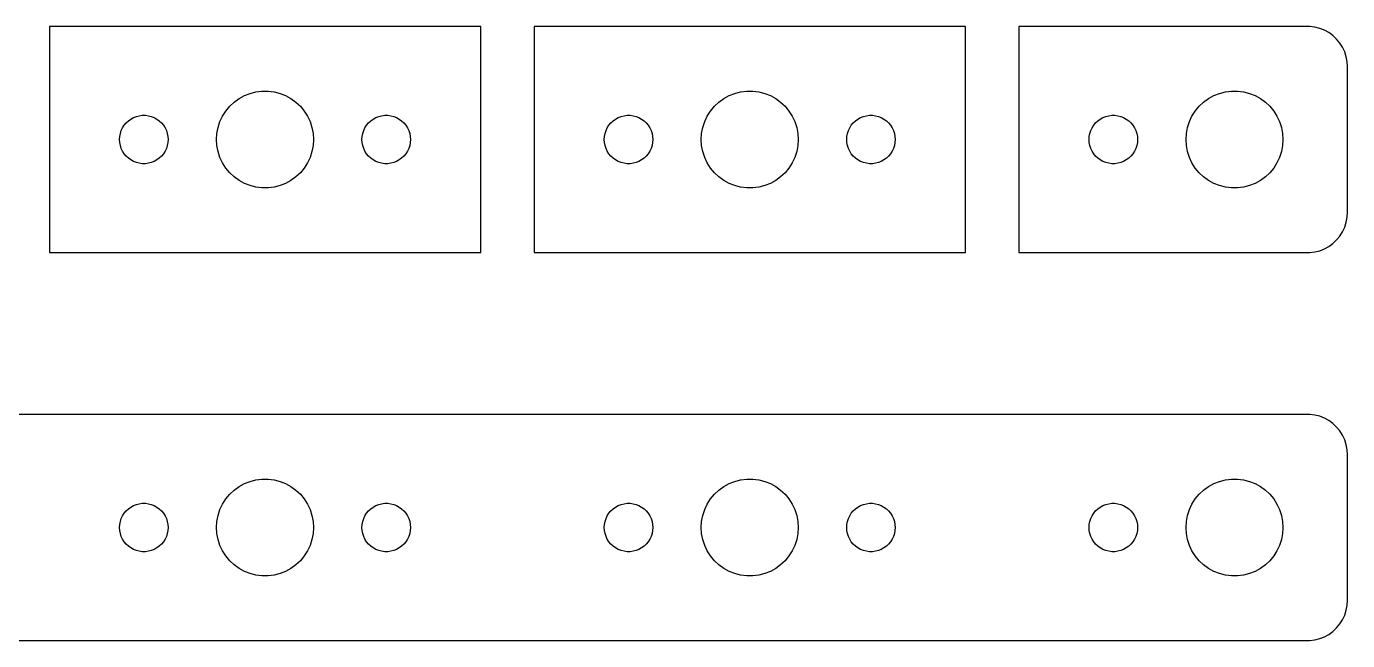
# Model space of a CAD drawing. Header units: metres. Extents: x -134 to 134, y -7 to 79.
# Drawn here: x 52.7 to 134.5, y -7 to 31 of the extents above; entities that cross this region are included whole.
import ezdxf

# ---------------------------------------------------------------- set-up
doc = ezdxf.new("R2010")
doc.units = ezdxf.units.M

msp = doc.modelspace()

# ---------------------------------------------------------------- linework, layer by layer
for p, q in [((80.8471, 30.9951), (54.1529, 30.9951)), ((54.1529, 30.9951), (54.1529, 17.0049)), ((80.8471, 17.0049), (80.8471, 30.9951)), ((110.847, 30.9951), (84.1529, 30.9951)), ((84.1529, 30.9951), (84.1529, 17.0049)), ((110.847, 17.0049), (110.847, 30.9951)), ((132.157, 30.9951), (114.153, 30.9951)), ((114.153, 30.9951), (114.153, 17.0049)), ((132.468, 30.9557), (132.157, 30.9951)), ((132.773, 30.8776), (132.468, 30.9557)), ((133.064, 30.7621), (132.773, 30.8776)), ((133.34, 30.6108), (133.064, 30.7621)), ((133.594, 30.4263), (133.34, 30.6108)), ((133.822, 30.2114), (133.594, 30.4263)), ((134.023, 29.9695), (133.822, 30.2114)), ((134.191, 29.7044), (134.023, 29.9695)), ((134.324, 29.4203), (134.191, 29.7044)), ((134.421, 29.1217), (134.324, 29.4203)), ((134.48, 28.8133), (134.421, 29.1217)), ((134.5, 28.5), (134.48, 28.8133)), ((134.5, 19.5), (134.5, 28.5)), ((66.9379, 26.9469), (67.3116, 26.9941)), ((67.3116, 26.9941), (67.6884, 26.9941)), ((67.6884, 26.9941), (68.0621, 26.9469)), ((96.9379, 26.9469), (97.3116, 26.9941)), ((97.3116, 26.9941), (97.6884, 26.9941)), ((97.6884, 26.9941), (98.0621, 26.9469)), ((126.938, 26.9469), (127.312, 26.9941)), ((127.312, 26.9941), (127.688, 26.9941)), ((127.688, 26.9941), (128.062, 26.9469)), ((65.3131, 26.0536), (65.5877, 26.3115)), ((65.5877, 26.3115), (65.8925, 26.533)), ((65.8925, 26.533), (66.2227, 26.7145)), ((66.2227, 26.7145), (66.573, 26.8532)), ((66.573, 26.8532), (66.9379, 26.9469)), ((68.0621, 26.9469), (68.427, 26.8532)), ((68.427, 26.8532), (68.7773, 26.7145)), ((68.7773, 26.7145), (69.1075, 26.533)), ((69.1075, 26.533), (69.4123, 26.3115)), ((69.4123, 26.3115), (69.6869, 26.0536)), ((95.3131, 26.0536), (95.5877, 26.3115)), ((95.5877, 26.3115), (95.8925, 26.533)), ((95.8925, 26.533), (96.2227, 26.7145)), ((96.2227, 26.7145), (96.573, 26.8532)), ((96.573, 26.8532), (96.9379, 26.9469)), ((98.0621, 26.9469), (98.427, 26.8532)), ((98.427, 26.8532), (98.7773, 26.7145)), ((98.7773, 26.7145), (99.1075, 26.533)), ((99.1075, 26.533), (99.4123, 26.3115)), ((99.4123, 26.3115), (99.6869, 26.0536)), ((125.313, 26.0536), (125.588, 26.3115)), ((125.588, 26.3115), (125.893, 26.533)), ((125.893, 26.533), (126.223, 26.7145)), ((126.223, 26.7145), (126.573, 26.8532)), ((126.573, 26.8532), (126.938, 26.9469)), ((128.062, 26.9469), (128.427, 26.8532)), ((128.427, 26.8532), (128.777, 26.7145)), ((128.777, 26.7145), (129.107, 26.533)), ((129.107, 26.533), (129.412, 26.3115)), ((129.412, 26.3115), (129.687, 26.0536)), ((59.1963, 25.2665), (59.3613, 25.3572)), ((59.3613, 25.3572), (59.5365, 25.4266)), ((59.5365, 25.4266), (59.7189, 25.4734)), ((59.7189, 25.4734), (59.9058, 25.497)), ((59.9058, 25.497), (60.0942, 25.497)), ((60.0942, 25.497), (60.2811, 25.4734)), ((60.2811, 25.4734), (60.4635, 25.4266)), ((60.4635, 25.4266), (60.6387, 25.3572)), ((60.6387, 25.3572), (60.8037, 25.2665)), ((64.7107, 25.1044), (64.8711, 25.4453)), ((64.8711, 25.4453), (65.073, 25.7634)), ((65.073, 25.7634), (65.3131, 26.0536)), ((69.6869, 26.0536), (69.927, 25.7634)), ((69.927, 25.7634), (70.1289, 25.4453)), ((70.1289, 25.4453), (70.2893, 25.1044)), ((74.1963, 25.2665), (74.3613, 25.3572)), ((74.3613, 25.3572), (74.5365, 25.4266)), ((74.5365, 25.4266), (74.7189, 25.4734)), ((74.7189, 25.4734), (74.9058, 25.497)), ((74.9058, 25.497), (75.0942, 25.497)), ((75.0942, 25.497), (75.2811, 25.4734)), ((75.2811, 25.4734), (75.4635, 25.4266)), ((75.4635, 25.4266), (75.6387, 25.3572)), ((75.6387, 25.3572), (75.8037, 25.2665)), ((89.1963, 25.2665), (89.3613, 25.3572)), ((89.3613, 25.3572), (89.5365, 25.4266)), ((89.5365, 25.4266), (89.7189, 25.4734)), ((89.7189, 25.4734), (89.9058, 25.497)), ((89.9058, 25.497), (90.0942, 25.497)), ((90.0942, 25.497), (90.2811, 25.4734)), ((90.2811, 25.4734), (90.4635, 25.4266)), ((90.4635, 25.4266), (90.6387, 25.3572)), ((90.6387, 25.3572), (90.8037, 25.2665)), ((94.7107, 25.1044), (94.8711, 25.4453)), ((94.8711, 25.4453), (95.073, 25.7634)), ((95.073, 25.7634), (95.3131, 26.0536)), ((99.6869, 26.0536), (99.927, 25.7634)), ((99.927, 25.7634), (100.129, 25.4453)), ((100.129, 25.4453), (100.289, 25.1044)), ((104.196, 25.2665), (104.361, 25.3572)), ((104.361, 25.3572), (104.536, 25.4266)), ((104.536, 25.4266), (104.719, 25.4734)), ((104.719, 25.4734), (104.906, 25.497)), ((104.906, 25.497), (105.094, 25.497)), ((105.094, 25.497), (105.281, 25.4734)), ((105.281, 25.4734), (105.464, 25.4266)), ((105.464, 25.4266), (105.639, 25.3572)), ((105.639, 25.3572), (105.804, 25.2665)), ((119.196, 25.2665), (119.361, 25.3572)), ((119.361, 25.3572), (119.536, 25.4266)), ((119.536, 25.4266), (119.719, 25.4734)), ((119.719, 25.4734), (119.906, 25.497)), ((119.906, 25.497), (120.094, 25.497)), ((120.094, 25.497), (120.281, 25.4734)), ((120.281, 25.4734), (120.464, 25.4266)), ((120.464, 25.4266), (120.639, 25.3572)), ((120.639, 25.3572), (120.804, 25.2665)), ((124.711, 25.1044), (124.871, 25.4453)), ((124.871, 25.4453), (125.073, 25.7634)), ((125.073, 25.7634), (125.313, 26.0536)), ((129.687, 26.0536), (129.927, 25.7634)), ((129.927, 25.7634), (130.129, 25.4453)), ((130.129, 25.4453), (130.289, 25.1044)), ((58.5471, 24.373), (58.6053, 24.5522)), ((58.6053, 24.5522), (58.6855, 24.7226)), ((58.6855, 24.7226), (58.7865, 24.8817)), ((58.7865, 24.8817), (58.9065, 25.0268)), ((58.9065, 25.0268), (59.0439, 25.1558)), ((59.0439, 25.1558), (59.1963, 25.2665)), ((60.8037, 25.2665), (60.9561, 25.1558)), ((60.9561, 25.1558), (61.0934, 25.0268)), ((61.0934, 25.0268), (61.2135, 24.8817)), ((61.2135, 24.8817), (61.3145, 24.7226)), ((61.3145, 24.7226), (61.3947, 24.5522)), ((61.3947, 24.5522), (61.4529, 24.373)), ((64.5237, 24.376), (64.5943, 24.7461)), ((64.5943, 24.7461), (64.7107, 25.1044)), ((70.2893, 25.1044), (70.4057, 24.7461)), ((70.4057, 24.7461), (70.4763, 24.376)), ((73.5471, 24.373), (73.6053, 24.5522)), ((73.6053, 24.5522), (73.6855, 24.7226)), ((73.6855, 24.7226), (73.7865, 24.8817)), ((73.7865, 24.8817), (73.9065, 25.0268)), ((73.9065, 25.0268), (74.0439, 25.1558)), ((74.0439, 25.1558), (74.1963, 25.2665)), ((75.8037, 25.2665), (75.9561, 25.1558)), ((75.9561, 25.1558), (76.0934, 25.0268)), ((76.0934, 25.0268), (76.2135, 24.8817)), ((76.2135, 24.8817), (76.3145, 24.7226)), ((76.3145, 24.7226), (76.3947, 24.5522)), ((76.3947, 24.5522), (76.4529, 24.373)), ((88.5471, 24.373), (88.6053, 24.5522)), ((88.6053, 24.5522), (88.6855, 24.7226)), ((88.6855, 24.7226), (88.7865, 24.8817)), ((88.7865, 24.8817), (88.9065, 25.0268)), ((88.9065, 25.0268), (89.0439, 25.1558)), ((89.0439, 25.1558), (89.1963, 25.2665)), ((90.8037, 25.2665), (90.9561, 25.1558)), ((90.9561, 25.1558), (91.0934, 25.0268)), ((91.0934, 25.0268), (91.2135, 24.8817)), ((91.2135, 24.8817), (91.3145, 24.7226)), ((91.3145, 24.7226), (91.3947, 24.5522)), ((91.3947, 24.5522), (91.4529, 24.373)), ((94.5237, 24.376), (94.5943, 24.7461)), ((94.5943, 24.7461), (94.7107, 25.1044)), ((100.289, 25.1044), (100.406, 24.7461)), ((100.406, 24.7461), (100.476, 24.376)), ((103.547, 24.373), (103.605, 24.5522)), ((103.605, 24.5522), (103.686, 24.7226)), ((103.686, 24.7226), (103.786, 24.8817)), ((103.786, 24.8817), (103.907, 25.0268)), ((103.907, 25.0268), (104.044, 25.1558)), ((104.044, 25.1558), (104.196, 25.2665)), ((105.804, 25.2665), (105.956, 25.1558)), ((105.956, 25.1558), (106.093, 25.0268)), ((106.093, 25.0268), (106.214, 24.8817)), ((106.214, 24.8817), (106.314, 24.7226)), ((106.314, 24.7226), (106.395, 24.5522)), ((106.395, 24.5522), (106.453, 24.373)), ((118.547, 24.373), (118.605, 24.5522)), ((118.605, 24.5522), (118.686, 24.7226)), ((118.686, 24.7226), (118.786, 24.8817)), ((118.786, 24.8817), (118.907, 25.0268)), ((118.907, 25.0268), (119.044, 25.1558)), ((119.044, 25.1558), (119.196, 25.2665)), ((120.804, 25.2665), (120.956, 25.1558)), ((120.956, 25.1558), (121.093, 25.0268)), ((121.093, 25.0268), (121.214, 24.8817)), ((121.214, 24.8817), (121.314, 24.7226)), ((121.314, 24.7226), (121.395, 24.5522)), ((121.395, 24.5522), (121.453, 24.373)), ((124.524, 24.376), (124.594, 24.7461)), ((124.594, 24.7461), (124.711, 25.1044)), ((130.289, 25.1044), (130.406, 24.7461)), ((130.406, 24.7461), (130.476, 24.376)), ((58.5, 24), (58.5118, 24.188)), ((58.5118, 23.812), (58.5, 24)), ((58.5118, 24.188), (58.5471, 24.373)), ((58.5471, 23.627), (58.5118, 23.812)), ((61.4529, 24.373), (61.4882, 24.188)), ((61.4882, 23.812), (61.4529, 23.627)), ((61.4882, 24.188), (61.5, 24)), ((61.5, 24), (61.4882, 23.812)), ((64.5, 24), (64.5237, 24.376)), ((64.5237, 23.624), (64.5, 24)), ((70.4763, 24.376), (70.5, 24)), ((70.5, 24), (70.4763, 23.624)), ((73.5, 24), (73.5118, 24.188)), ((73.5118, 23.812), (73.5, 24)), ((73.5118, 24.188), (73.5471, 24.373)), ((73.5471, 23.627), (73.5118, 23.812)), ((76.4529, 24.373), (76.4882, 24.188)), ((76.4882, 23.812), (76.4529, 23.627)), ((76.4882, 24.188), (76.5, 24)), ((76.5, 24), (76.4882, 23.812)), ((88.5, 24), (88.5118, 24.188)), ((88.5118, 23.812), (88.5, 24)), ((88.5118, 24.188), (88.5471, 24.373)), ((88.5471, 23.627), (88.5118, 23.812)), ((91.4529, 24.373), (91.4882, 24.188)), ((91.4882, 23.812), (91.4529, 23.627)), ((91.4882, 24.188), (91.5, 24)), ((91.5, 24), (91.4882, 23.812)), ((94.5, 24), (94.5237, 24.376)), ((94.5237, 23.624), (94.5, 24)), ((100.476, 24.376), (100.5, 24)), ((100.5, 24), (100.476, 23.624)), ((103.5, 24), (103.512, 24.188)), ((103.512, 23.812), (103.5, 24)), ((103.512, 24.188), (103.547, 24.373)), ((103.547, 23.627), (103.512, 23.812)), ((106.453, 24.373), (106.488, 24.188)), ((106.488, 23.812), (106.453, 23.627)), ((106.488, 24.188), (106.5, 24)), ((106.5, 24), (106.488, 23.812)), ((118.5, 24), (118.512, 24.188)), ((118.512, 23.812), (118.5, 24)), ((118.512, 24.188), (118.547, 24.373)), ((118.547, 23.627), (118.512, 23.812)), ((121.453, 24.373), (121.488, 24.188)), ((121.488, 23.812), (121.453, 23.627)), ((121.488, 24.188), (121.5, 24)), ((121.5, 24), (121.488, 23.812)), ((124.5, 24), (124.524, 24.376)), ((124.524, 23.624), (124.5, 24)), ((130.476, 24.376), (130.5, 24)), ((130.5, 24), (130.476, 23.624)), ((58.6053, 23.4478), (58.5471, 23.627)), ((58.6855, 23.2774), (58.6053, 23.4478)), ((58.7865, 23.1183), (58.6855, 23.2774)), ((58.9065, 22.9732), (58.7865, 23.1183)), ((59.0439, 22.8442), (58.9065, 22.9732)), ((61.0934, 22.9732), (60.9561, 22.8442)), ((61.2135, 23.1183), (61.0934, 22.9732)), ((61.3145, 23.2774), (61.2135, 23.1183)), ((61.3947, 23.4478), (61.3145, 23.2774)), ((61.4529, 23.627), (61.3947, 23.4478)), ((64.5943, 23.2539), (64.5237, 23.624)), ((64.7107, 22.8956), (64.5943, 23.2539)), ((64.8711, 22.5547), (64.7107, 22.8956)), ((70.2893, 22.8956), (70.1289, 22.5547)), ((70.4057, 23.2539), (70.2893, 22.8956)), ((70.4763, 23.624), (70.4057, 23.2539)), ((73.6053, 23.4478), (73.5471, 23.627)), ((73.6855, 23.2774), (73.6053, 23.4478)), ((73.7865, 23.1183), (73.6855, 23.2774)), ((73.9065, 22.9732), (73.7865, 23.1183)), ((74.0439, 22.8442), (73.9065, 22.9732)), ((76.0934, 22.9732), (75.9561, 22.8442)), ((76.2135, 23.1183), (76.0934, 22.9732)), ((76.3145, 23.2774), (76.2135, 23.1183)), ((76.3947, 23.4478), (76.3145, 23.2774)), ((76.4529, 23.627), (76.3947, 23.4478)), ((88.6053, 23.4478), (88.5471, 23.627)), ((88.6855, 23.2774), (88.6053, 23.4478)), ((88.7865, 23.1183), (88.6855, 23.2774)), ((88.9065, 22.9732), (88.7865, 23.1183)), ((89.0439, 22.8442), (88.9065, 22.9732)), ((91.0934, 22.9732), (90.9561, 22.8442)), ((91.2135, 23.1183), (91.0934, 22.9732)), ((91.3145, 23.2774), (91.2135, 23.1183)), ((91.3947, 23.4478), (91.3145, 23.2774)), ((91.4529, 23.627), (91.3947, 23.4478)), ((94.5943, 23.2539), (94.5237, 23.624)), ((94.7107, 22.8956), (94.5943, 23.2539)), ((94.8711, 22.5547), (94.7107, 22.8956)), ((100.289, 22.8956), (100.129, 22.5547)), ((100.406, 23.2539), (100.289, 22.8956)), ((100.476, 23.624), (100.406, 23.2539)), ((103.605, 23.4478), (103.547, 23.627)), ((103.686, 23.2774), (103.605, 23.4478)), ((103.786, 23.1183), (103.686, 23.2774)), ((103.907, 22.9732), (103.786, 23.1183)), ((104.044, 22.8442), (103.907, 22.9732)), ((106.093, 22.9732), (105.956, 22.8442)), ((106.214, 23.1183), (106.093, 22.9732)), ((106.314, 23.2774), (106.214, 23.1183)), ((106.395, 23.4478), (106.314, 23.2774)), ((106.453, 23.627), (106.395, 23.4478)), ((118.605, 23.4478), (118.547, 23.627)), ((118.686, 23.2774), (118.605, 23.4478)), ((118.786, 23.1183), (118.686, 23.2774)), ((118.907, 22.9732), (118.786, 23.1183)), ((119.044, 22.8442), (118.907, 22.9732)), ((121.093, 22.9732), (120.956, 22.8442)), ((121.214, 23.1183), (121.093, 22.9732)), ((121.314, 23.2774), (121.214, 23.1183)), ((121.395, 23.4478), (121.314, 23.2774)), ((121.453, 23.627), (121.395, 23.4478)), ((124.594, 23.2539), (124.524, 23.624)), ((124.711, 22.8956), (124.594, 23.2539)), ((124.871, 22.5547), (124.711, 22.8956)), ((130.289, 22.8956), (130.129, 22.5547)), ((130.406, 23.2539), (130.289, 22.8956)), ((130.476, 23.624), (130.406, 23.2539)), ((59.1963, 22.7335), (59.0439, 22.8442)), ((59.3613, 22.6428), (59.1963, 22.7335)), ((59.5365, 22.5734), (59.3613, 22.6428)), ((59.7189, 22.5266), (59.5365, 22.5734)), ((59.9058, 22.503), (59.7189, 22.5266)), ((60.0942, 22.503), (59.9058, 22.503)), ((60.2811, 22.5266), (60.0942, 22.503)), ((60.4635, 22.5734), (60.2811, 22.5266)), ((60.6387, 22.6428), (60.4635, 22.5734)), ((60.8037, 22.7335), (60.6387, 22.6428)), ((60.9561, 22.8442), (60.8037, 22.7335)), ((65.073, 22.2366), (64.8711, 22.5547)), ((65.3131, 21.9464), (65.073, 22.2366)), ((69.927, 22.2366), (69.6869, 21.9464)), ((70.1289, 22.5547), (69.927, 22.2366)), ((74.1963, 22.7335), (74.0439, 22.8442)), ((74.3613, 22.6428), (74.1963, 22.7335)), ((74.5365, 22.5734), (74.3613, 22.6428)), ((74.7189, 22.5266), (74.5365, 22.5734)), ((74.9058, 22.503), (74.7189, 22.5266)), ((75.0942, 22.503), (74.9058, 22.503)), ((75.2811, 22.5266), (75.0942, 22.503)), ((75.4635, 22.5734), (75.2811, 22.5266)), ((75.6387, 22.6428), (75.4635, 22.5734)), ((75.8037, 22.7335), (75.6387, 22.6428)), ((75.9561, 22.8442), (75.8037, 22.7335)), ((89.1963, 22.7335), (89.0439, 22.8442)), ((89.3613, 22.6428), (89.1963, 22.7335)), ((89.5365, 22.5734), (89.3613, 22.6428)), ((89.7189, 22.5266), (89.5365, 22.5734)), ((89.9058, 22.503), (89.7189, 22.5266)), ((90.0942, 22.503), (89.9058, 22.503)), ((90.2811, 22.5266), (90.0942, 22.503)), ((90.4635, 22.5734), (90.2811, 22.5266)), ((90.6387, 22.6428), (90.4635, 22.5734)), ((90.8037, 22.7335), (90.6387, 22.6428)), ((90.9561, 22.8442), (90.8037, 22.7335)), ((95.073, 22.2366), (94.8711, 22.5547)), ((95.3131, 21.9464), (95.073, 22.2366)), ((99.927, 22.2366), (99.6869, 21.9464)), ((100.129, 22.5547), (99.927, 22.2366)), ((104.196, 22.7335), (104.044, 22.8442)), ((104.361, 22.6428), (104.196, 22.7335)), ((104.536, 22.5734), (104.361, 22.6428)), ((104.719, 22.5266), (104.536, 22.5734)), ((104.906, 22.503), (104.719, 22.5266)), ((105.094, 22.503), (104.906, 22.503)), ((105.281, 22.5266), (105.094, 22.503)), ((105.464, 22.5734), (105.281, 22.5266)), ((105.639, 22.6428), (105.464, 22.5734)), ((105.804, 22.7335), (105.639, 22.6428)), ((105.956, 22.8442), (105.804, 22.7335)), ((119.196, 22.7335), (119.044, 22.8442)), ((119.361, 22.6428), (119.196, 22.7335)), ((119.536, 22.5734), (119.361, 22.6428)), ((119.719, 22.5266), (119.536, 22.5734)), ((119.906, 22.503), (119.719, 22.5266)), ((120.094, 22.503), (119.906, 22.503)), ((120.281, 22.5266), (120.094, 22.503)), ((120.464, 22.5734), (120.281, 22.5266)), ((120.639, 22.6428), (120.464, 22.5734)), ((120.804, 22.7335), (120.639, 22.6428)), ((120.956, 22.8442), (120.804, 22.7335)), ((125.073, 22.2366), (124.871, 22.5547)), ((125.313, 21.9464), (125.073, 22.2366)), ((129.927, 22.2366), (129.687, 21.9464)), ((130.129, 22.5547), (129.927, 22.2366)), ((65.5877, 21.6885), (65.3131, 21.9464)), ((65.8925, 21.467), (65.5877, 21.6885)), ((66.2227, 21.2855), (65.8925, 21.467)), ((66.573, 21.1468), (66.2227, 21.2855)), ((68.7773, 21.2855), (68.427, 21.1468)), ((69.1075, 21.467), (68.7773, 21.2855)), ((69.4123, 21.6885), (69.1075, 21.467)), ((69.6869, 21.9464), (69.4123, 21.6885)), ((95.5877, 21.6885), (95.3131, 21.9464)), ((95.8925, 21.467), (95.5877, 21.6885)), ((96.2227, 21.2855), (95.8925, 21.467)), ((96.573, 21.1468), (96.2227, 21.2855)), ((98.7773, 21.2855), (98.427, 21.1468)), ((99.1075, 21.467), (98.7773, 21.2855)), ((99.4123, 21.6885), (99.1075, 21.467)), ((99.6869, 21.9464), (99.4123, 21.6885)), ((125.588, 21.6885), (125.313, 21.9464)), ((125.893, 21.467), (125.588, 21.6885)), ((126.223, 21.2855), (125.893, 21.467)), ((126.573, 21.1468), (126.223, 21.2855)), ((128.777, 21.2855), (128.427, 21.1468)), ((129.107, 21.467), (128.777, 21.2855)), ((129.412, 21.6885), (129.107, 21.467)), ((129.687, 21.9464), (129.412, 21.6885)), ((66.9379, 21.0531), (66.573, 21.1468)), ((67.3116, 21.0059), (66.9379, 21.0531)), ((67.6884, 21.0059), (67.3116, 21.0059)), ((68.0621, 21.0531), (67.6884, 21.0059)), ((68.427, 21.1468), (68.0621, 21.0531)), ((96.9379, 21.0531), (96.573, 21.1468)), ((97.3116, 21.0059), (96.9379, 21.0531)), ((97.6884, 21.0059), (97.3116, 21.0059)), ((98.0621, 21.0531), (97.6884, 21.0059)), ((98.427, 21.1468), (98.0621, 21.0531)), ((126.938, 21.0531), (126.573, 21.1468)), ((127.312, 21.0059), (126.938, 21.0531)), ((127.688, 21.0059), (127.312, 21.0059)), ((128.062, 21.0531), (127.688, 21.0059)), ((128.427, 21.1468), (128.062, 21.0531)), ((134.324, 18.5797), (134.421, 18.8783)), ((134.421, 18.8783), (134.48, 19.1867)), ((134.48, 19.1867), (134.5, 19.5)), ((133.822, 17.7886), (134.023, 18.0305)), ((134.023, 18.0305), (134.191, 18.2956)), ((134.191, 18.2956), (134.324, 18.5797)), ((132.773, 17.1224), (133.064, 17.2379)), ((133.064, 17.2379), (133.34, 17.3892)), ((133.34, 17.3892), (133.594, 17.5737)), ((133.594, 17.5737), (133.822, 17.7886)), ((54.1529, 17.0049), (80.8471, 17.0049)), ((84.1529, 17.0049), (110.847, 17.0049)), ((114.153, 17.0049), (132.157, 17.0049)), ((132.157, 17.0049), (132.468, 17.0443)), ((132.468, 17.0443), (132.773, 17.1224)), ((132.157, 6.99506), (-132.157, 6.99506)), ((132.468, 6.9557), (132.157, 6.99506)), ((132.773, 6.87764), (132.468, 6.9557)), ((133.064, 6.76205), (132.773, 6.87764)), ((133.34, 6.61081), (133.064, 6.76205)), ((133.594, 6.42627), (133.34, 6.61081)), ((133.822, 6.21136), (133.594, 6.42627)), ((134.023, 5.96945), (133.822, 6.21136)), ((134.191, 5.70438), (134.023, 5.96945)), ((134.324, 5.4203), (134.191, 5.70438)), ((134.421, 5.12172), (134.324, 5.4203)), ((134.48, 4.81332), (134.421, 5.12172)), ((134.5, 4.5), (134.48, 4.81332)), ((134.5, -4.5), (134.5, 4.5)), ((65.5877, 2.31154), (65.8925, 2.53297)), ((65.8925, 2.53297), (66.2227, 2.71448)), ((66.2227, 2.71448), (66.573, 2.85316)), ((66.573, 2.85316), (66.9379, 2.94685)), ((66.9379, 2.94685), (67.3116, 2.99408)), ((67.3116, 2.99408), (67.6884, 2.99408)), ((67.6884, 2.99408), (68.0621, 2.94685)), ((68.0621, 2.94685), (68.427, 2.85316)), ((68.427, 2.85316), (68.7773, 2.71448)), ((68.7773, 2.71448), (69.1075, 2.53297)), ((69.1075, 2.53297), (69.4123, 2.31154)), ((95.5877, 2.31154), (95.8925, 2.53297)), ((95.8925, 2.53297), (96.2227, 2.71448)), ((96.2227, 2.71448), (96.573, 2.85316)), ((96.573, 2.85316), (96.9379, 2.94685)), ((96.9379, 2.94685), (97.3116, 2.99408)), ((97.3116, 2.99408), (97.6884, 2.99408)), ((97.6884, 2.99408), (98.0621, 2.94685)), ((98.0621, 2.94685), (98.427, 2.85316)), ((98.427, 2.85316), (98.7773, 2.71448)), ((98.7773, 2.71448), (99.1075, 2.53297)), ((99.1075, 2.53297), (99.4123, 2.31154)), ((125.588, 2.31154), (125.893, 2.53297)), ((125.893, 2.53297), (126.223, 2.71448)), ((126.223, 2.71448), (126.573, 2.85316)), ((126.573, 2.85316), (126.938, 2.94685)), ((126.938, 2.94685), (127.312, 2.99408)), ((127.312, 2.99408), (127.688, 2.99408)), ((127.688, 2.99408), (128.062, 2.94685)), ((128.062, 2.94685), (128.427, 2.85316)), ((128.427, 2.85316), (128.777, 2.71448)), ((128.777, 2.71448), (129.107, 2.53297)), ((129.107, 2.53297), (129.412, 2.31154)), ((64.8711, 1.44525), (65.073, 1.76335)), ((65.073, 1.76335), (65.3131, 2.05363)), ((65.3131, 2.05363), (65.5877, 2.31154)), ((69.4123, 2.31154), (69.6869, 2.05363)), ((69.6869, 2.05363), (69.927, 1.76335)), ((69.927, 1.76335), (70.1289, 1.44525)), ((94.8711, 1.44525), (95.073, 1.76335)), ((95.073, 1.76335), (95.3131, 2.05363)), ((95.3131, 2.05363), (95.5877, 2.31154)), ((99.4123, 2.31154), (99.6869, 2.05363)), ((99.6869, 2.05363), (99.927, 1.76335)), ((99.927, 1.76335), (100.129, 1.44525)), ((124.871, 1.44525), (125.073, 1.76335)), ((125.073, 1.76335), (125.313, 2.05363)), ((125.313, 2.05363), (125.588, 2.31154)), ((129.412, 2.31154), (129.687, 2.05363)), ((129.687, 2.05363), (129.927, 1.76335)), ((129.927, 1.76335), (130.129, 1.44525)), ((58.6855, 0.722626), (58.7865, 0.881668)), ((58.7865, 0.881668), (58.9065, 1.02681)), ((58.9065, 1.02681), (59.0439, 1.15576)), ((59.0439, 1.15576), (59.1963, 1.26648)), ((59.1963, 1.26648), (59.3613, 1.35724)), ((59.3613, 1.35724), (59.5365, 1.42657)), ((59.5365, 1.42657), (59.7189, 1.47342)), ((59.7189, 1.47342), (59.9058, 1.49704)), ((59.9058, 1.49704), (60.0942, 1.49704)), ((60.0942, 1.49704), (60.2811, 1.47342)), ((60.2811, 1.47342), (60.4635, 1.42657)), ((60.4635, 1.42657), (60.6387, 1.35724)), ((60.6387, 1.35724), (60.8037, 1.26648)), ((60.8037, 1.26648), (60.9561, 1.15576)), ((60.9561, 1.15576), (61.0934, 1.02681)), ((61.0934, 1.02681), (61.2135, 0.881668)), ((61.2135, 0.881668), (61.3145, 0.722626)), ((64.5943, 0.746063), (64.7107, 1.10437)), ((64.7107, 1.10437), (64.8711, 1.44525)), ((70.1289, 1.44525), (70.2893, 1.10437)), ((70.2893, 1.10437), (70.4057, 0.746063)), ((73.6855, 0.722626), (73.7865, 0.881668)), ((73.7865, 0.881668), (73.9065, 1.02681)), ((73.9065, 1.02681), (74.0439, 1.15576)), ((74.0439, 1.15576), (74.1963, 1.26648)), ((74.1963, 1.26648), (74.3613, 1.35724)), ((74.3613, 1.35724), (74.5365, 1.42657)), ((74.5365, 1.42657), (74.7189, 1.47342)), ((74.7189, 1.47342), (74.9058, 1.49704)), ((74.9058, 1.49704), (75.0942, 1.49704)), ((75.0942, 1.49704), (75.2811, 1.47342)), ((75.2811, 1.47342), (75.4635, 1.42657)), ((75.4635, 1.42657), (75.6387, 1.35724)), ((75.6387, 1.35724), (75.8037, 1.26648)), ((75.8037, 1.26648), (75.9561, 1.15576)), ((75.9561, 1.15576), (76.0934, 1.02681)), ((76.0934, 1.02681), (76.2135, 0.881668)), ((76.2135, 0.881668), (76.3145, 0.722626)), ((88.6855, 0.722626), (88.7865, 0.881668)), ((88.7865, 0.881668), (88.9065, 1.02681)), ((88.9065, 1.02681), (89.0439, 1.15576)), ((89.0439, 1.15576), (89.1963, 1.26648)), ((89.1963, 1.26648), (89.3613, 1.35724)), ((89.3613, 1.35724), (89.5365, 1.42657)), ((89.5365, 1.42657), (89.7189, 1.47342)), ((89.7189, 1.47342), (89.9058, 1.49704)), ((89.9058, 1.49704), (90.0942, 1.49704)), ((90.0942, 1.49704), (90.2811, 1.47342)), ((90.2811, 1.47342), (90.4635, 1.42657)), ((90.4635, 1.42657), (90.6387, 1.35724)), ((90.6387, 1.35724), (90.8037, 1.26648)), ((90.8037, 1.26648), (90.9561, 1.15576)), ((90.9561, 1.15576), (91.0934, 1.02681)), ((91.0934, 1.02681), (91.2135, 0.881668)), ((91.2135, 0.881668), (91.3145, 0.722626)), ((94.5943, 0.746063), (94.7107, 1.10437)), ((94.7107, 1.10437), (94.8711, 1.44525)), ((100.129, 1.44525), (100.289, 1.10437)), ((100.289, 1.10437), (100.406, 0.746063)), ((103.686, 0.722626), (103.786, 0.881668)), ((103.786, 0.881668), (103.907, 1.02681)), ((103.907, 1.02681), (104.044, 1.15576)), ((104.044, 1.15576), (104.196, 1.26648)), ((104.196, 1.26648), (104.361, 1.35724)), ((104.361, 1.35724), (104.536, 1.42657)), ((104.536, 1.42657), (104.719, 1.47342)), ((104.719, 1.47342), (104.906, 1.49704)), ((104.906, 1.49704), (105.094, 1.49704)), ((105.094, 1.49704), (105.281, 1.47342)), ((105.281, 1.47342), (105.464, 1.42657)), ((105.464, 1.42657), (105.639, 1.35724)), ((105.639, 1.35724), (105.804, 1.26648)), ((105.804, 1.26648), (105.956, 1.15576)), ((105.956, 1.15576), (106.093, 1.02681)), ((106.093, 1.02681), (106.214, 0.881668)), ((106.214, 0.881668), (106.314, 0.722626)), ((118.686, 0.722626), (118.786, 0.881668)), ((118.786, 0.881668), (118.907, 1.02681)), ((118.907, 1.02681), (119.044, 1.15576)), ((119.044, 1.15576), (119.196, 1.26648)), ((119.196, 1.26648), (119.361, 1.35724)), ((119.361, 1.35724), (119.536, 1.42657)), ((119.536, 1.42657), (119.719, 1.47342)), ((119.719, 1.47342), (119.906, 1.49704)), ((119.906, 1.49704), (120.094, 1.49704)), ((120.094, 1.49704), (120.281, 1.47342)), ((120.281, 1.47342), (120.464, 1.42657)), ((120.464, 1.42657), (120.639, 1.35724)), ((120.639, 1.35724), (120.804, 1.26648)), ((120.804, 1.26648), (120.956, 1.15576)), ((120.956, 1.15576), (121.093, 1.02681)), ((121.093, 1.02681), (121.214, 0.881668)), ((121.214, 0.881668), (121.314, 0.722626)), ((124.594, 0.746063), (124.711, 1.10437)), ((124.711, 1.10437), (124.871, 1.44525)), ((130.129, 1.44525), (130.289, 1.10437)), ((130.289, 1.10437), (130.406, 0.746063)), ((58.5, 0), (58.5118, 0.187988)), ((58.5118, -0.187988), (58.5, 0)), ((58.5118, 0.187988), (58.5471, 0.373032)), ((58.5471, 0.373032), (58.6053, 0.552185)), ((58.6053, 0.552185), (58.6855, 0.722626)), ((61.3145, 0.722626), (61.3947, 0.552185)), ((61.3947, 0.552185), (61.4529, 0.373032)), ((61.4529, 0.373032), (61.4882, 0.187988)), ((61.4882, 0.187988), (61.5, 0)), ((61.5, 0), (61.4882, -0.187988)), ((64.5, 0), (64.5237, 0.375992)), ((64.5237, -0.375992), (64.5, 0)), ((64.5237, 0.375992), (64.5943, 0.746063)), ((70.4057, 0.746063), (70.4763, 0.375992)), ((70.4763, 0.375992), (70.5, 0)), ((70.5, 0), (70.4763, -0.375992)), ((73.5, 0), (73.5118, 0.187988)), ((73.5118, -0.187988), (73.5, 0)), ((73.5118, 0.187988), (73.5471, 0.373032)), ((73.5471, 0.373032), (73.6053, 0.552185)), ((73.6053, 0.552185), (73.6855, 0.722626)), ((76.3145, 0.722626), (76.3947, 0.552185)), ((76.3947, 0.552185), (76.4529, 0.373032)), ((76.4529, 0.373032), (76.4882, 0.187988)), ((76.4882, 0.187988), (76.5, 0)), ((76.5, 0), (76.4882, -0.187988)), ((88.5, 0), (88.5118, 0.187988)), ((88.5118, -0.187988), (88.5, 0)), ((88.5118, 0.187988), (88.5471, 0.373032)), ((88.5471, 0.373032), (88.6053, 0.552185)), ((88.6053, 0.552185), (88.6855, 0.722626)), ((91.3145, 0.722626), (91.3947, 0.552185)), ((91.3947, 0.552185), (91.4529, 0.373032)), ((91.4529, 0.373032), (91.4882, 0.187988)), ((91.4882, 0.187988), (91.5, 0)), ((91.5, 0), (91.4882, -0.187988)), ((94.5, 0), (94.5237, 0.375992)), ((94.5237, -0.375992), (94.5, 0)), ((94.5237, 0.375992), (94.5943, 0.746063)), ((100.406, 0.746063), (100.476, 0.375992)), ((100.476, 0.375992), (100.5, 0)), ((100.5, 0), (100.476, -0.375992)), ((103.5, 0), (103.512, 0.187988)), ((103.512, -0.187988), (103.5, 0)), ((103.512, 0.187988), (103.547, 0.373032)), ((103.547, 0.373032), (103.605, 0.552185)), ((103.605, 0.552185), (103.686, 0.722626)), ((106.314, 0.722626), (106.395, 0.552185)), ((106.395, 0.552185), (106.453, 0.373032)), ((106.453, 0.373032), (106.488, 0.187988)), ((106.488, 0.187988), (106.5, 0)), ((106.5, 0), (106.488, -0.187988)), ((118.5, 0), (118.512, 0.187988)), ((118.512, -0.187988), (118.5, 0)), ((118.512, 0.187988), (118.547, 0.373032)), ((118.547, 0.373032), (118.605, 0.552185)), ((118.605, 0.552185), (118.686, 0.722626)), ((121.314, 0.722626), (121.395, 0.552185)), ((121.395, 0.552185), (121.453, 0.373032)), ((121.453, 0.373032), (121.488, 0.187988)), ((121.488, 0.187988), (121.5, 0)), ((121.5, 0), (121.488, -0.187988)), ((124.5, 0), (124.524, 0.375992)), ((124.524, -0.375992), (124.5, 0)), ((124.524, 0.375992), (124.594, 0.746063)), ((130.406, 0.746063), (130.476, 0.375992)), ((130.476, 0.375992), (130.5, 0)), ((130.5, 0), (130.476, -0.375992)), ((58.5471, -0.373032), (58.5118, -0.187988)), ((58.6053, -0.552185), (58.5471, -0.373032)), ((58.6855, -0.722626), (58.6053, -0.552185)), ((58.7865, -0.881668), (58.6855, -0.722626)), ((61.3145, -0.722626), (61.2135, -0.881668)), ((61.3947, -0.552185), (61.3145, -0.722626)), ((61.4529, -0.373032), (61.3947, -0.552185)), ((61.4882, -0.187988), (61.4529, -0.373032)), ((64.5943, -0.746063), (64.5237, -0.375992)), ((64.7107, -1.10437), (64.5943, -0.746063)), ((70.4057, -0.746063), (70.2893, -1.10437)), ((70.4763, -0.375992), (70.4057, -0.746063)), ((73.5471, -0.373032), (73.5118, -0.187988)), ((73.6053, -0.552185), (73.5471, -0.373032)), ((73.6855, -0.722626), (73.6053, -0.552185)), ((73.7865, -0.881668), (73.6855, -0.722626)), ((76.3145, -0.722626), (76.2135, -0.881668)), ((76.3947, -0.552185), (76.3145, -0.722626)), ((76.4529, -0.373032), (76.3947, -0.552185)), ((76.4882, -0.187988), (76.4529, -0.373032)), ((88.5471, -0.373032), (88.5118, -0.187988)), ((88.6053, -0.552185), (88.5471, -0.373032)), ((88.6855, -0.722626), (88.6053, -0.552185)), ((88.7865, -0.881668), (88.6855, -0.722626)), ((91.3145, -0.722626), (91.2135, -0.881668)), ((91.3947, -0.552185), (91.3145, -0.722626)), ((91.4529, -0.373032), (91.3947, -0.552185)), ((91.4882, -0.187988), (91.4529, -0.373032)), ((94.5943, -0.746063), (94.5237, -0.375992)), ((94.7107, -1.10437), (94.5943, -0.746063)), ((100.406, -0.746063), (100.289, -1.10437)), ((100.476, -0.375992), (100.406, -0.746063)), ((103.547, -0.373032), (103.512, -0.187988)), ((103.605, -0.552185), (103.547, -0.373032)), ((103.686, -0.722626), (103.605, -0.552185)), ((103.786, -0.881668), (103.686, -0.722626)), ((106.314, -0.722626), (106.214, -0.881668)), ((106.395, -0.552185), (106.314, -0.722626)), ((106.453, -0.373032), (106.395, -0.552185)), ((106.488, -0.187988), (106.453, -0.373032)), ((118.547, -0.373032), (118.512, -0.187988)), ((118.605, -0.552185), (118.547, -0.373032)), ((118.686, -0.722626), (118.605, -0.552185)), ((118.786, -0.881668), (118.686, -0.722626)), ((121.314, -0.722626), (121.214, -0.881668)), ((121.395, -0.552185), (121.314, -0.722626)), ((121.453, -0.373032), (121.395, -0.552185)), ((121.488, -0.187988), (121.453, -0.373032)), ((124.594, -0.746063), (124.524, -0.375992)), ((124.711, -1.10437), (124.594, -0.746063)), ((130.406, -0.746063), (130.289, -1.10437)), ((130.476, -0.375992), (130.406, -0.746063)), ((58.9065, -1.02681), (58.7865, -0.881668)), ((59.0439, -1.15576), (58.9065, -1.02681)), ((59.1963, -1.26648), (59.0439, -1.15576)), ((59.3613, -1.35724), (59.1963, -1.26648)), ((59.5365, -1.42657), (59.3613, -1.35724)), ((59.7189, -1.47342), (59.5365, -1.42657)), ((59.9058, -1.49704), (59.7189, -1.47342)), ((60.0942, -1.49704), (59.9058, -1.49704)), ((60.2811, -1.47342), (60.0942, -1.49704)), ((60.4635, -1.42657), (60.2811, -1.47342)), ((60.6387, -1.35724), (60.4635, -1.42657)), ((60.8037, -1.26648), (60.6387, -1.35724)), ((60.9561, -1.15576), (60.8037, -1.26648)), ((61.0934, -1.02681), (60.9561, -1.15576)), ((61.2135, -0.881668), (61.0934, -1.02681)), ((64.8711, -1.44525), (64.7107, -1.10437)), ((65.073, -1.76335), (64.8711, -1.44525)), ((70.1289, -1.44525), (69.927, -1.76335)), ((70.2893, -1.10437), (70.1289, -1.44525)), ((73.9065, -1.02681), (73.7865, -0.881668)), ((74.0439, -1.15576), (73.9065, -1.02681)), ((74.1963, -1.26648), (74.0439, -1.15576)), ((74.3613, -1.35724), (74.1963, -1.26648)), ((74.5365, -1.42657), (74.3613, -1.35724)), ((74.7189, -1.47342), (74.5365, -1.42657)), ((74.9058, -1.49704), (74.7189, -1.47342)), ((75.0942, -1.49704), (74.9058, -1.49704)), ((75.2811, -1.47342), (75.0942, -1.49704)), ((75.4635, -1.42657), (75.2811, -1.47342)), ((75.6387, -1.35724), (75.4635, -1.42657)), ((75.8037, -1.26648), (75.6387, -1.35724)), ((75.9561, -1.15576), (75.8037, -1.26648)), ((76.0934, -1.02681), (75.9561, -1.15576)), ((76.2135, -0.881668), (76.0934, -1.02681)), ((88.9065, -1.02681), (88.7865, -0.881668)), ((89.0439, -1.15576), (88.9065, -1.02681)), ((89.1963, -1.26648), (89.0439, -1.15576)), ((89.3613, -1.35724), (89.1963, -1.26648)), ((89.5365, -1.42657), (89.3613, -1.35724)), ((89.7189, -1.47342), (89.5365, -1.42657)), ((89.9058, -1.49704), (89.7189, -1.47342)), ((90.0942, -1.49704), (89.9058, -1.49704)), ((90.2811, -1.47342), (90.0942, -1.49704)), ((90.4635, -1.42657), (90.2811, -1.47342)), ((90.6387, -1.35724), (90.4635, -1.42657)), ((90.8037, -1.26648), (90.6387, -1.35724)), ((90.9561, -1.15576), (90.8037, -1.26648)), ((91.0934, -1.02681), (90.9561, -1.15576)), ((91.2135, -0.881668), (91.0934, -1.02681)), ((94.8711, -1.44525), (94.7107, -1.10437)), ((95.073, -1.76335), (94.8711, -1.44525)), ((100.129, -1.44525), (99.927, -1.76335)), ((100.289, -1.10437), (100.129, -1.44525)), ((103.907, -1.02681), (103.786, -0.881668)), ((104.044, -1.15576), (103.907, -1.02681)), ((104.196, -1.26648), (104.044, -1.15576)), ((104.361, -1.35724), (104.196, -1.26648)), ((104.536, -1.42657), (104.361, -1.35724)), ((104.719, -1.47342), (104.536, -1.42657)), ((104.906, -1.49704), (104.719, -1.47342)), ((105.094, -1.49704), (104.906, -1.49704)), ((105.281, -1.47342), (105.094, -1.49704)), ((105.464, -1.42657), (105.281, -1.47342)), ((105.639, -1.35724), (105.464, -1.42657)), ((105.804, -1.26648), (105.639, -1.35724)), ((105.956, -1.15576), (105.804, -1.26648)), ((106.093, -1.02681), (105.956, -1.15576)), ((106.214, -0.881668), (106.093, -1.02681)), ((118.907, -1.02681), (118.786, -0.881668)), ((119.044, -1.15576), (118.907, -1.02681)), ((119.196, -1.26648), (119.044, -1.15576)), ((119.361, -1.35724), (119.196, -1.26648)), ((119.536, -1.42657), (119.361, -1.35724)), ((119.719, -1.47342), (119.536, -1.42657)), ((119.906, -1.49704), (119.719, -1.47342)), ((120.094, -1.49704), (119.906, -1.49704)), ((120.281, -1.47342), (120.094, -1.49704)), ((120.464, -1.42657), (120.281, -1.47342)), ((120.639, -1.35724), (120.464, -1.42657)), ((120.804, -1.26648), (120.639, -1.35724)), ((120.956, -1.15576), (120.804, -1.26648)), ((121.093, -1.02681), (120.956, -1.15576)), ((121.214, -0.881668), (121.093, -1.02681)), ((124.871, -1.44525), (124.711, -1.10437)), ((125.073, -1.76335), (124.871, -1.44525)), ((130.129, -1.44525), (129.927, -1.76335)), ((130.289, -1.10437), (130.129, -1.44525)), ((65.3131, -2.05363), (65.073, -1.76335)), ((65.5877, -2.31154), (65.3131, -2.05363)), ((65.8925, -2.53297), (65.5877, -2.31154)), ((69.4123, -2.31154), (69.1075, -2.53297)), ((69.6869, -2.05363), (69.4123, -2.31154)), ((69.927, -1.76335), (69.6869, -2.05363)), ((95.3131, -2.05363), (95.073, -1.76335)), ((95.5877, -2.31154), (95.3131, -2.05363)), ((95.8925, -2.53297), (95.5877, -2.31154)), ((99.4123, -2.31154), (99.1075, -2.53297)), ((99.6869, -2.05363), (99.4123, -2.31154)), ((99.927, -1.76335), (99.6869, -2.05363)), ((125.313, -2.05363), (125.073, -1.76335)), ((125.588, -2.31154), (125.313, -2.05363)), ((125.893, -2.53297), (125.588, -2.31154)), ((129.412, -2.31154), (129.107, -2.53297)), ((129.687, -2.05363), (129.412, -2.31154)), ((129.927, -1.76335), (129.687, -2.05363)), ((66.2227, -2.71448), (65.8925, -2.53297)), ((66.573, -2.85316), (66.2227, -2.71448)), ((66.9379, -2.94685), (66.573, -2.85316)), ((67.3116, -2.99408), (66.9379, -2.94685)), ((67.6884, -2.99408), (67.3116, -2.99408)), ((68.0621, -2.94685), (67.6884, -2.99408)), ((68.427, -2.85316), (68.0621, -2.94685)), ((68.7773, -2.71448), (68.427, -2.85316)), ((69.1075, -2.53297), (68.7773, -2.71448)), ((96.2227, -2.71448), (95.8925, -2.53297)), ((96.573, -2.85316), (96.2227, -2.71448)), ((96.9379, -2.94685), (96.573, -2.85316)), ((97.3116, -2.99408), (96.9379, -2.94685)), ((97.6884, -2.99408), (97.3116, -2.99408)), ((98.0621, -2.94685), (97.6884, -2.99408)), ((98.427, -2.85316), (98.0621, -2.94685)), ((98.7773, -2.71448), (98.427, -2.85316)), ((99.1075, -2.53297), (98.7773, -2.71448)), ((126.223, -2.71448), (125.893, -2.53297)), ((126.573, -2.85316), (126.223, -2.71448)), ((126.938, -2.94685), (126.573, -2.85316)), ((127.312, -2.99408), (126.938, -2.94685)), ((127.688, -2.99408), (127.312, -2.99408)), ((128.062, -2.94685), (127.688, -2.99408)), ((128.427, -2.85316), (128.062, -2.94685)), ((128.777, -2.71448), (128.427, -2.85316)), ((129.107, -2.53297), (128.777, -2.71448)), ((134.421, -5.12172), (134.48, -4.81332)), ((134.48, -4.81332), (134.5, -4.5)), ((134.023, -5.96945), (134.191, -5.70438)), ((134.191, -5.70438), (134.324, -5.4203)), ((134.324, -5.4203), (134.421, -5.12172)), ((133.34, -6.61081), (133.594, -6.42627)), ((133.594, -6.42627), (133.822, -6.21136)), ((133.822, -6.21136), (134.023, -5.96945)), ((-132.157, -6.99506), (132.157, -6.99506)), ((132.157, -6.99506), (132.468, -6.9557)), ((132.468, -6.9557), (132.773, -6.87764)), ((132.773, -6.87764), (133.064, -6.76205)), ((133.064, -6.76205), (133.34, -6.61081))]:
    msp.add_line(p, q)

doc.saveas('drawing.dxf')
